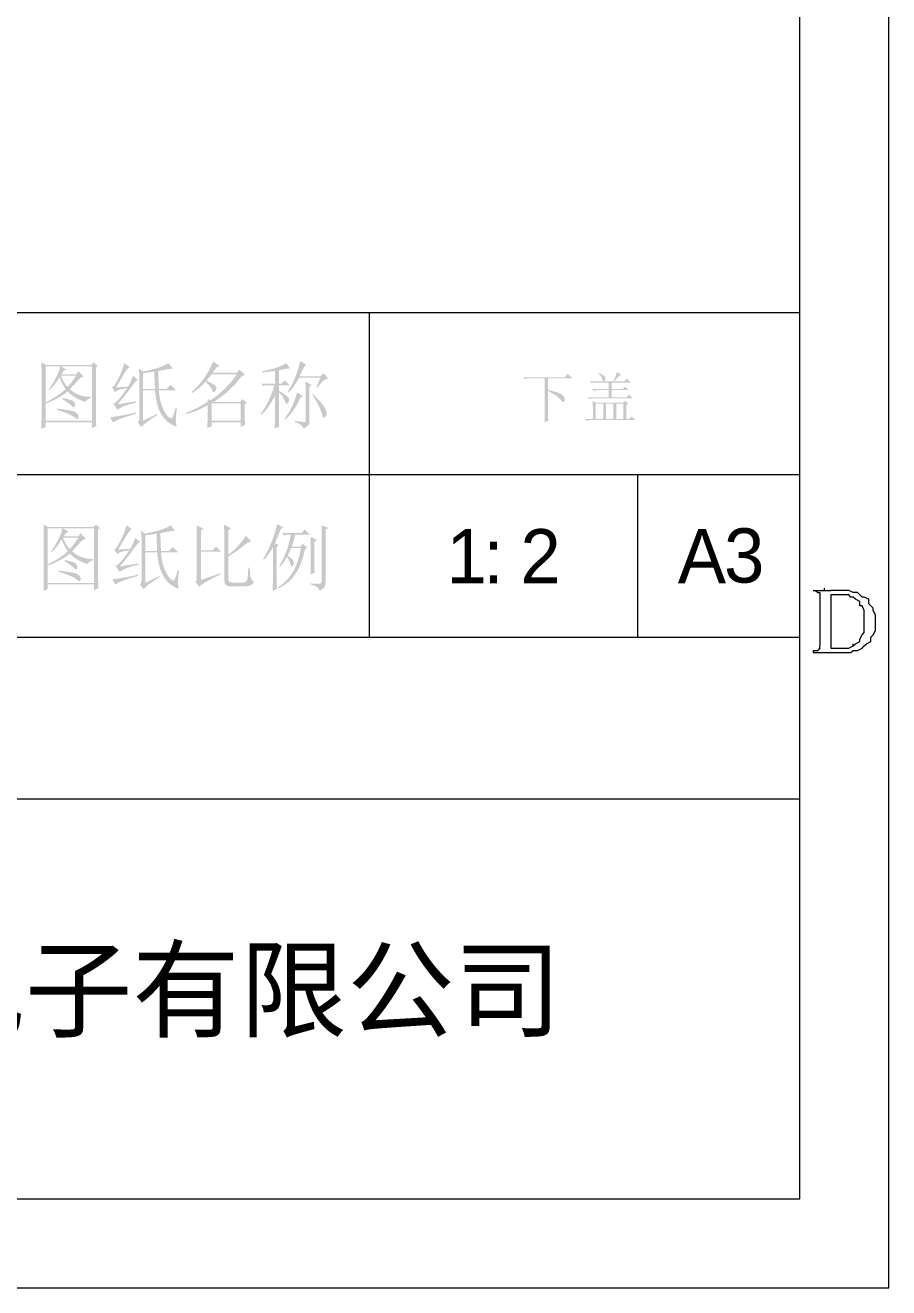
# Model space of a CAD drawing. Header units: millimetres. Extents: x 0 to 288, y 11 to 491.
# Drawn here: x 255 to 287.91, y 287.87 to 336 of the extents above; entities that cross this region are included whole.
import ezdxf

# ---------------------------------------------------------------- set-up
doc = ezdxf.new("R2010")
doc.units = ezdxf.units.MM

msp = doc.modelspace()

# ---------------------------------------------------------------- hatches: boundary and pattern name
h = msp.add_hatch(color=0)
h.paths.add_polyline_path([(257.690433, 322.94872), (257.756579, 323.014866), (257.602239, 323.147158), (257.514044, 323.047939), (255.783228, 323.047939), (255.606839, 323.147158), (255.614419, 322.925294), (255.617864, 322.728234), (255.617864, 321.063564), (255.606839, 320.611568), (255.772204, 320.677713), (255.772204, 320.865127), (257.536093, 320.865127), (257.536093, 320.633616), (257.701457, 320.721811), (257.691811, 320.909913), (257.690433, 321.118686)])
h.paths.add_polyline_path([(255.772204, 322.992818), (256.323419, 322.992818), (256.30895, 322.922538), (256.282078, 322.835721), (256.242804, 322.732368), (256.191128, 322.612479), (256.054702, 322.355475), (255.893471, 322.110873), (255.926544, 322.088825), (256.124293, 322.312756), (256.301371, 322.573894), (256.396455, 322.349963), (256.532881, 322.121897), (256.379919, 321.991673), (256.202152, 321.865582), (255.99958, 321.743626), (255.772204, 321.625804)])
h.paths.add_polyline_path([(255.772204, 320.920248), (255.772204, 321.581706), (255.997685, 321.666284), (256.211798, 321.770498), (256.415576, 321.893315), (256.610051, 322.033703), (256.758707, 321.900378), (256.922866, 321.78979), (257.101494, 321.70194), (257.293558, 321.636828), (257.312162, 321.682476), (257.351436, 321.720888), (257.41138, 321.7531), (257.491996, 321.780144), (257.491996, 321.824241), (257.247049, 321.849046), (257.033109, 321.906923), (256.850174, 321.997874), (256.698246, 322.121897), (256.862921, 322.301042), (256.99039, 322.447114), (257.097188, 322.549778), (257.216388, 322.606967), (257.028975, 322.805404), (256.929756, 322.695161), (256.378541, 322.695161), (256.461223, 322.816429), (256.55493, 322.882575), (256.345468, 322.992818), (257.536093, 322.992818), (257.536093, 320.920248)])
h.paths.add_polyline_path([(256.345468, 322.64004), (256.929756, 322.64004), (256.771971, 322.400261), (256.610051, 322.210092), (256.543905, 322.286573), (256.47776, 322.383725), (256.411614, 322.501547)])
h.paths.add_polyline_path([(256.422638, 321.791168), (256.411614, 321.747071), (256.536757, 321.667662), (256.639679, 321.595487), (256.720897, 321.53158), (256.780928, 321.476976), (256.822269, 321.437788), (256.855342, 321.428055), (256.880147, 321.448295), (256.896683, 321.499024), (256.883592, 321.606511), (256.808489, 321.680925), (256.741223, 321.706677), (256.654837, 321.73398), (256.548815, 321.762316)])
h.paths.add_polyline_path([(256.191128, 321.383269), (256.191128, 321.339172), (256.43194, 321.262605), (256.62521, 321.189655), (256.770937, 321.119805), (256.869122, 321.05254), (256.934407, 321.003017), (256.982122, 320.987083), (257.0133, 321.005256), (257.028975, 321.058052), (257.021826, 321.121011), (256.992457, 321.177252), (256.941383, 321.226259), (256.869122, 321.267514), (256.761635, 321.299553), (256.612807, 321.329525), (256.422638, 321.357431)])
h = msp.add_hatch(color=0)
h.paths.add_polyline_path([(259.488718, 320.920248), (259.488718, 322.0778), (259.940714, 322.0778), (259.972668, 321.813389), (260.018574, 321.583085), (260.077915, 321.38792), (260.150176, 321.228929), (260.230791, 321.09345), (260.323809, 320.976059), (260.429229, 320.876237), (260.547051, 320.793469), (260.650404, 320.734471), (260.720684, 320.705963), (260.757891, 320.707427), (260.762025, 320.738347), (260.739977, 320.847212), (260.734464, 320.980882), (260.744111, 321.155204), (260.778562, 321.383269), (260.72344, 321.394293), (260.665562, 321.204124), (260.624221, 321.080101), (260.603723, 321.039793), (260.57599, 321.018089), (260.542056, 321.014988), (260.502954, 321.030491), (260.454464, 321.064512), (260.40029, 321.124887), (260.340948, 321.2111), (260.276956, 321.322635), (260.21193, 321.462334), (260.157755, 321.634072), (260.11495, 321.838883), (260.08403, 322.0778), (260.745489, 322.0778), (260.536027, 322.287262), (260.381687, 322.132922), (260.08403, 322.132922), (260.061982, 322.816429), (260.260505, 322.853463), (260.418205, 322.881196), (260.535596, 322.898594), (260.613197, 322.904623), (260.458857, 323.114085), (260.256974, 323.005909), (260.034421, 322.926672), (259.774661, 322.860526), (259.477694, 322.79438), (259.323353, 322.915647), (259.338512, 322.775088), (259.345402, 322.617991), (259.345402, 320.997418), (259.324042, 320.915425), (259.29028, 320.854102), (259.422572, 320.677713), (259.510508, 320.768836), (259.642369, 320.877529), (259.818672, 321.004825), (260.039933, 321.151759), (260.028909, 321.184831)])
h.paths.add_polyline_path([(259.918666, 322.79438), (259.923489, 322.484321), (259.940714, 322.132922), (259.488718, 322.132922), (259.488718, 322.728234)])
h.paths.add_polyline_path([(258.772138, 323.114085), (258.736051, 322.991095), (258.686011, 322.853636), (258.622535, 322.701707), (258.54614, 322.535309), (258.465525, 322.383552), (258.397312, 322.276238), (258.341501, 322.214398), (258.298093, 322.199068), (258.41936, 322.011654), (258.491018, 322.066776), (258.579213, 322.105361), (258.699791, 322.133611), (258.882381, 322.165995), (258.745955, 321.972725), (258.634334, 321.822863), (258.547518, 321.71641), (258.485506, 321.653364), (258.402824, 321.591353), (258.353214, 321.570682), (258.507555, 321.339172), (258.630545, 321.417892), (258.792809, 321.489378), (258.994347, 321.554662), (259.235159, 321.614779), (259.224135, 321.658877), (258.518579, 321.548634), (258.741132, 321.812528), (258.976088, 322.121897), (259.082541, 322.268659), (259.170391, 322.378213), (259.239637, 322.45056), (259.29028, 322.4857), (259.102867, 322.629015), (259.05343, 322.498619), (259.005026, 322.387859), (258.95869, 322.295703), (258.915454, 322.221116), (258.452433, 322.188043), (258.549585, 322.34824), (258.634334, 322.489834), (258.706681, 322.612824), (258.766626, 322.71721), (258.868601, 322.872928), (258.970575, 322.970769)])
h.paths.add_polyline_path([(258.231947, 321.05254), (258.34219, 320.854102), (258.471726, 320.931961), (258.667407, 321.013955), (258.915454, 321.097326), (259.21311, 321.184831), (259.202086, 321.228929), (259.011744, 321.187588), (258.853442, 321.154515), (258.726146, 321.12971), (258.628822, 321.113173), (258.446921, 321.082857)])
h = msp.add_hatch(color=0)
h.paths.add_polyline_path([(263.249329, 322.617991), (263.370596, 322.673113), (263.161135, 322.87155), (263.061916, 322.750283), (262.135874, 322.750283), (262.290214, 322.959745), (262.411482, 323.003842), (262.157923, 323.180231), (262.000826, 322.83641), (261.794121, 322.51326), (261.56261, 322.229384), (261.3311, 322.011654), (261.364173, 321.978581), (261.553222, 322.109926), (261.739688, 322.272793), (261.923053, 322.467699), (262.102801, 322.695161), (263.061916, 322.695161), (262.851076, 322.406462), (262.598895, 322.138434), (262.326043, 321.897966), (262.069728, 321.702974), (261.948461, 321.747071), (261.948461, 321.636828), (261.561232, 321.408763), (261.132662, 321.217904), (261.143687, 321.173807), (261.558476, 321.314367), (261.948461, 321.504536), (261.948461, 321.151759), (261.947514, 321.073297), (261.945016, 320.962278), (261.941485, 320.819221), (261.937437, 320.64464), (262.102801, 320.710786), (262.102801, 320.854102), (263.205232, 320.854102), (263.205232, 320.677713), (263.370596, 320.765908), (263.359572, 321.118686), (263.359572, 321.537609), (263.447766, 321.603755), (263.271378, 321.747071), (263.183183, 321.636828), (262.179971, 321.636828), (262.456957, 321.826308), (262.725674, 322.044727), (262.985435, 322.30242)])
h.paths.add_polyline_path([(261.904364, 322.441602), (261.871291, 322.408529), (261.964394, 322.313445), (262.037344, 322.226628), (262.090657, 322.14808), (262.12485, 322.0778), (262.14664, 322.02509), (262.171014, 321.999252), (262.198489, 322.000286), (262.229581, 322.028191), (262.270922, 322.111562), (262.27919, 322.199068), (262.250079, 322.24549), (262.178593, 322.301731), (262.063699, 322.367274)])
h.paths.add_polyline_path([(262.102801, 321.581706), (263.205232, 321.581706), (263.205232, 320.920248), (262.102801, 320.920248)])
h = msp.add_hatch(color=0)
h.paths.add_polyline_path([(266.094923, 322.199068), (266.127996, 322.177019), (266.256842, 322.336871), (266.365018, 322.447114), (266.455969, 322.509126), (266.546919, 322.529797), (266.359506, 322.739259), (266.238239, 322.617991), (265.455513, 322.617991), (265.536214, 322.793863), (265.60503, 322.925294), (265.662477, 323.013316), (265.709072, 323.058963), (265.477562, 323.191255), (265.407282, 322.943208), (265.312197, 322.645552), (265.178527, 322.325847), (265.003516, 322.022679), (265.025565, 321.989606), (265.128832, 322.099332), (265.231582, 322.230762), (265.333298, 322.38493), (265.433464, 322.56287), (266.249263, 322.56287)])
h.paths.add_polyline_path([(265.687023, 320.953321), (265.679444, 320.904401), (265.659463, 320.876151), (265.623289, 320.872189), (265.547842, 320.877529), (265.43312, 320.893204), (265.279124, 320.920248), (265.2681, 320.876151), (265.399013, 320.823096), (265.488586, 320.765908), (265.551287, 320.704585), (265.609853, 320.622592), (265.718718, 320.68736), (265.786242, 320.743859), (265.818626, 320.810694), (265.830339, 320.8982), (265.830339, 322.210092), (265.918534, 322.287262), (265.675999, 322.408529), (265.678055, 322.329723), (265.680047, 322.221461), (265.68191, 322.083743), (265.683578, 321.91657), (265.684989, 321.719941), (265.686076, 321.493857), (265.686776, 321.238317)])
h.paths.add_polyline_path([(265.356294, 322.00063), (265.299795, 321.79668), (265.201954, 321.543121), (265.060705, 321.266136), (264.882249, 320.997418), (264.904298, 320.964345), (265.064581, 321.119289), (265.215045, 321.310922), (265.356208, 321.538729), (265.488586, 321.802193), (265.57678, 321.868338)])
h.paths.add_polyline_path([(265.962631, 321.945509), (265.940582, 321.912436), (266.085965, 321.673346), (266.194141, 321.471463), (266.267867, 321.293696), (266.320921, 321.140734), (266.339525, 321.07967), (266.362262, 321.044961), (266.389134, 321.036089), (266.42014, 321.05254), (266.466304, 321.110417), (266.491798, 321.184831), (266.474572, 321.283361), (266.403603, 321.427366), (266.338577, 321.521503), (266.243062, 321.638895), (266.117574, 321.780058)])
h.paths.add_polyline_path([(264.661763, 322.011654), (264.793366, 321.862826), (264.887761, 321.680925), (264.921782, 321.602377), (264.957352, 321.56517), (264.993956, 321.569304), (265.031077, 321.614779), (265.052695, 321.67903), (265.051059, 321.740181), (265.025651, 321.799264), (264.975956, 321.857314), (264.831262, 321.964112), (264.661763, 322.066776), (264.661763, 322.276238), (265.080687, 322.276238), (264.893273, 322.463651), (264.760982, 322.331359), (264.661763, 322.331359), (264.661763, 322.838477), (264.803356, 322.871464), (264.922212, 322.895666), (265.01833, 322.910566), (265.091711, 322.915647), (264.948395, 323.114085), (264.752714, 323.010043), (264.523959, 322.926672), (264.273156, 322.855703), (264.022353, 322.805404), (264.022353, 322.761307), (264.518447, 322.816429), (264.518447, 322.331359), (263.98928, 322.331359), (264.077475, 322.243165), (264.176694, 322.276238), (264.496398, 322.276238), (264.400625, 321.986161), (264.275912, 321.69195), (264.125706, 321.412208), (263.967232, 321.173807), (263.98928, 321.140734), (264.140176, 321.293524), (264.278668, 321.470085), (264.404759, 321.669384), (264.518447, 321.890387), (264.5175, 321.4582), (264.515002, 321.103527), (264.511471, 320.825336), (264.507423, 320.622592), (264.672787, 320.688738), (264.669148, 320.778138), (264.666414, 320.889242), (264.664454, 321.022051), (264.663141, 321.176563), (264.662344, 321.35278), (264.661935, 321.550701), (264.661785, 321.770325)])
h = msp.add_hatch(color=0)
h.dxf.hatch_style = 2
h.paths.add_polyline_path([(273.966891, 322.576339), (274.033037, 322.510193), (274.107451, 322.530174), (274.198401, 322.537754), (274.799226, 322.537754), (274.799226, 321.286495), (274.798365, 321.216301), (274.79647, 321.121819), (274.794575, 321.003567), (274.793714, 320.862059), (274.931517, 320.922693), (274.926694, 321.052228), (274.926005, 321.214837), (274.926005, 322.058196), (275.092403, 321.963026), (275.227796, 321.875606), (275.332182, 321.795422), (275.405563, 321.721955), (275.458273, 321.663044), (275.500647, 321.635139), (275.532687, 321.638239), (275.554391, 321.672346), (275.561281, 321.76743), (275.510293, 321.870783), (275.442253, 321.925474), (275.321502, 321.981715), (275.149075, 322.03899), (274.926005, 322.096781), (274.926005, 322.537754), (275.852047, 322.537754), (275.675658, 322.70863), (275.554391, 322.576339)])
h = msp.add_hatch(color=0)
h.paths.add_polyline_path([(277.528182, 321.567615), (277.798278, 321.567615), (277.798278, 320.988839), (277.528182, 320.988839)])
h.paths.add_polyline_path([(276.635214, 320.988839), (276.321021, 320.988839), (276.387167, 320.922693), (276.461581, 320.939918), (276.552531, 320.944741), (278.244762, 320.944741), (278.112471, 321.082545), (278.024276, 320.988839), (277.908521, 320.988839), (277.908521, 321.512493), (277.980179, 321.567615), (277.864424, 321.68337), (277.792766, 321.611712), (276.750969, 321.611712), (276.624189, 321.68337), (276.628237, 321.574849), (276.631769, 321.422921), (276.634266, 321.227584)])
h.paths.add_polyline_path([(276.739945, 321.567615), (277.032089, 321.567615), (277.032089, 320.988839), (276.739945, 320.988839)])
h.paths.add_polyline_path([(277.13682, 321.567615), (277.417939, 321.567615), (277.417939, 320.988839), (277.13682, 320.988839)])
h.paths.add_polyline_path([(276.8557, 322.752728), (276.850188, 322.725167), (276.941138, 322.614235), (276.982479, 322.532241), (277.001772, 322.466785), (277.021064, 322.421998), (276.508434, 322.421998), (276.57458, 322.355853), (276.739945, 322.377901), (277.230526, 322.377901), (277.230526, 322.129854), (276.591116, 322.129854), (276.657262, 322.063709), (276.822627, 322.091269), (277.230526, 322.091269), (277.230526, 321.815662), (276.436776, 321.815662), (276.502922, 321.749516), (276.577336, 321.769497), (276.668287, 321.777077), (278.156568, 321.777077), (278.013252, 321.91488), (277.914033, 321.815662), (277.346281, 321.815662), (277.346281, 322.091269), (277.996715, 322.091269), (277.864424, 322.223561), (277.776229, 322.129854), (277.346281, 322.129854), (277.346281, 322.377901), (278.073886, 322.377901), (277.93057, 322.521217), (277.831351, 322.421998), (277.451012, 322.421998), (277.538862, 322.530605), (277.612243, 322.608723), (277.671154, 322.656868), (277.715596, 322.675557), (277.550231, 322.785801), (277.504756, 322.620436), (277.417939, 322.421998), (277.065162, 322.421998), (277.118216, 322.501925), (277.109259, 322.581851), (277.078167, 322.620178), (277.025887, 322.661088), (276.951904, 322.705099)])
h = msp.add_hatch(color=0)
h.paths.add_polyline_path([(257.773914, 316.768223), (257.84006, 316.834369), (257.68572, 316.966661), (257.597526, 316.867442), (255.86671, 316.867442), (255.690321, 316.966661), (255.6979, 316.744796), (255.701345, 316.547737), (255.701345, 314.883067), (255.690321, 314.43107), (255.855685, 314.497216), (255.855685, 314.684629), (257.619574, 314.684629), (257.619574, 314.453119), (257.784939, 314.541313), (257.775293, 314.729416), (257.773914, 314.938188)])
h.paths.add_polyline_path([(255.855685, 316.81232), (256.406901, 316.81232), (256.392431, 316.74204), (256.365559, 316.655224), (256.326285, 316.551871), (256.274609, 316.431982), (256.138183, 316.174978), (255.976953, 315.930376), (256.010026, 315.908327), (256.207774, 316.132258), (256.384852, 316.393397), (256.479937, 316.169465), (256.616362, 315.9414), (256.4634, 315.811176), (256.285633, 315.685085), (256.083062, 315.563129), (255.855685, 315.445306)])
h.paths.add_polyline_path([(255.855685, 314.739751), (255.855685, 315.401209), (256.081167, 315.485786), (256.295279, 315.59), (256.499057, 315.712818), (256.693533, 315.853206), (256.842188, 315.71988), (257.006347, 315.609293), (257.184975, 315.521443), (257.377039, 315.456331), (257.395643, 315.501978), (257.434917, 315.540391), (257.494862, 315.572603), (257.575477, 315.599647), (257.575477, 315.643744), (257.330531, 315.668549), (257.11659, 315.726426), (256.933656, 315.817377), (256.781727, 315.9414), (256.946403, 316.120545), (257.073871, 316.266617), (257.180669, 316.369281), (257.299869, 316.42647), (257.112456, 316.624907), (257.013237, 316.514664), (256.462022, 316.514664), (256.544704, 316.635931), (256.638411, 316.702077), (256.428949, 316.81232), (257.619574, 316.81232), (257.619574, 314.739751)])
h.paths.add_polyline_path([(256.428949, 316.459542), (257.013237, 316.459542), (256.855452, 316.219764), (256.693533, 316.029595), (256.627387, 316.106076), (256.561241, 316.203227), (256.495095, 316.32105)])
h.paths.add_polyline_path([(256.506119, 315.610671), (256.495095, 315.566574), (256.620238, 315.487164), (256.72316, 315.41499), (256.804378, 315.351083), (256.864409, 315.296478), (256.90575, 315.25729), (256.938823, 315.247558), (256.963628, 315.267798), (256.980164, 315.318527), (256.967073, 315.426014), (256.89197, 315.500428), (256.824705, 315.52618), (256.738319, 315.553482), (256.632296, 315.581818)])
h.paths.add_polyline_path([(256.274609, 315.202772), (256.274609, 315.158674), (256.515421, 315.082107), (256.708691, 315.009157), (256.854418, 314.939308), (256.952604, 314.872042), (257.017888, 314.822519), (257.065603, 314.806586), (257.096781, 314.824759), (257.112456, 314.877555), (257.105308, 314.940514), (257.075938, 314.996755), (257.024865, 315.045761), (256.952604, 315.087016), (256.845117, 315.119056), (256.696289, 315.149028), (256.506119, 315.176933)])
h = msp.add_hatch(color=0)
h.paths.add_polyline_path([(259.572199, 314.739751), (259.572199, 315.897303), (260.024196, 315.897303), (260.056149, 315.632892), (260.102055, 315.402587), (260.161397, 315.207423), (260.233658, 315.048431), (260.314273, 314.912953), (260.40729, 314.795561), (260.51271, 314.69574), (260.630533, 314.612971), (260.733885, 314.553974), (260.804165, 314.525466), (260.841372, 314.52693), (260.845506, 314.55785), (260.823458, 314.666715), (260.817946, 314.800384), (260.827592, 314.974706), (260.862043, 315.202772), (260.806921, 315.213796), (260.749044, 315.023627), (260.707703, 314.899603), (260.687204, 314.859296), (260.659471, 314.837592), (260.625537, 314.834491), (260.586435, 314.849994), (260.537946, 314.884014), (260.483771, 314.944389), (260.42443, 315.030603), (260.360437, 315.142138), (260.295411, 315.281837), (260.241237, 315.453575), (260.198431, 315.658386), (260.167512, 315.897303), (260.82897, 315.897303), (260.619508, 316.106765), (260.465168, 315.952424), (260.167512, 315.952424), (260.145463, 316.635931), (260.343987, 316.672966), (260.501686, 316.700699), (260.619078, 316.718097), (260.696678, 316.724126), (260.542338, 316.933588), (260.340455, 316.825412), (260.117902, 316.746174), (259.858142, 316.680029), (259.561175, 316.613883), (259.406835, 316.73515), (259.421993, 316.59459), (259.428883, 316.437494), (259.428883, 314.816921), (259.407524, 314.734928), (259.373762, 314.673605), (259.506053, 314.497216), (259.593989, 314.588339), (259.72585, 314.697032), (259.902153, 314.824328), (260.123414, 314.971261), (260.11239, 315.004334)])
h.paths.add_polyline_path([(260.002147, 316.613883), (260.00697, 316.303824), (260.024196, 315.952424), (259.572199, 315.952424), (259.572199, 316.547737)])
h.paths.add_polyline_path([(258.855619, 316.933588), (258.819532, 316.810598), (258.769492, 316.673138), (258.706016, 316.52121), (258.629621, 316.354812), (258.549006, 316.203055), (258.480793, 316.09574), (258.424982, 316.033901), (258.381574, 316.01857), (258.502842, 315.831157), (258.5745, 315.886279), (258.662694, 315.924864), (258.783272, 315.953113), (258.965862, 315.985497), (258.829437, 315.792227), (258.717816, 315.642366), (258.630999, 315.535912), (258.568987, 315.472867), (258.486305, 315.410855), (258.436696, 315.390185), (258.591036, 315.158674), (258.714026, 315.237395), (258.87629, 315.308881), (259.077828, 315.374165), (259.31864, 315.434282), (259.307616, 315.478379), (258.60206, 315.368136), (258.824613, 315.632031), (259.059569, 315.9414), (259.166022, 316.088161), (259.253872, 316.197715), (259.323119, 316.270062), (259.373762, 316.305202), (259.186348, 316.448518), (259.136911, 316.318121), (259.088508, 316.207361), (259.042171, 316.115205), (258.998935, 316.040619), (258.535914, 316.007546), (258.633066, 316.167743), (258.717816, 316.309336), (258.790163, 316.432326), (258.850107, 316.536713), (258.952082, 316.692431), (259.054057, 316.790272)])
h.paths.add_polyline_path([(258.315428, 314.872042), (258.425671, 314.673605), (258.555207, 314.751464), (258.750888, 314.833457), (258.998935, 314.916829), (259.296592, 315.004334), (259.285567, 315.048431), (259.095226, 315.00709), (258.936924, 314.974017), (258.809627, 314.949213), (258.712303, 314.932676), (258.530402, 314.902359)])
h = msp.add_hatch(color=0)
h.paths.add_polyline_path([(261.535848, 316.194959), (261.535848, 314.927164), (261.524135, 314.83139), (261.491751, 314.772824), (261.624043, 314.585411), (261.736784, 314.682734), (261.909986, 314.793494), (262.144166, 314.918724), (262.439842, 315.059456), (262.428817, 315.103553), (261.690189, 314.849994), (261.690189, 315.930376), (262.46189, 315.930376), (262.274477, 316.117789), (262.142185, 315.985497), (261.690189, 315.985497), (261.690189, 316.724126), (261.789408, 316.81232), (261.524824, 316.933588), (261.528872, 316.794923), (261.532403, 316.626285), (261.534901, 316.426642)])
h.paths.add_polyline_path([(262.583158, 316.382372), (262.583158, 314.816921), (262.597799, 314.726057), (262.642413, 314.660514), (262.718033, 314.620809), (262.825692, 314.607459), (263.398956, 314.607459), (263.505754, 314.618483), (263.591881, 314.646044), (263.657338, 314.697032), (263.718661, 314.772824), (263.640802, 314.834835), (263.591881, 314.938188), (263.574225, 315.006229), (263.562254, 315.093907), (263.55545, 315.200188), (263.553296, 315.324039), (263.498175, 315.324039), (263.489734, 315.152301), (263.48026, 315.016736), (263.468719, 314.916312), (263.454078, 314.849994), (263.405846, 314.77558), (263.33281, 314.750775), (262.880814, 314.750775), (262.816563, 314.759043), (262.771949, 314.783848), (262.745938, 314.825189), (262.737498, 314.883067), (262.737498, 315.742963), (263.043422, 315.942089), (263.283201, 316.128813), (263.379147, 316.206328), (263.467858, 316.265239), (263.548301, 316.305547), (263.619442, 316.327251), (263.398956, 316.536713), (263.303872, 316.384439), (263.150909, 316.194959), (262.956606, 315.991699), (262.737498, 315.809108), (262.737498, 316.73515), (262.847741, 316.823345), (262.572133, 316.955636), (262.579712, 316.689675)])
h = msp.add_hatch(color=0)
h.paths.add_polyline_path([(265.660262, 316.01857), (265.748456, 316.084716), (265.572067, 316.228032), (265.483873, 316.117789), (265.153144, 316.117789), (265.198791, 316.26455), (265.237204, 316.390641), (265.269416, 316.49606), (265.29646, 316.58081), (265.836651, 316.58081), (265.649237, 316.768223), (265.516946, 316.635931), (264.778317, 316.635931), (264.866512, 316.547737), (264.96573, 316.58081), (265.120071, 316.58081), (265.075284, 316.349988), (264.993291, 316.057155), (264.861, 315.722292), (264.679098, 315.379161), (264.712171, 315.357112), (264.861, 315.548659), (264.976755, 315.731938), (265.059437, 315.579665), (265.109046, 315.439794), (265.12765, 315.385017), (265.150388, 315.361246), (265.177259, 315.368481), (265.208265, 315.406721), (265.241338, 315.505251), (265.208265, 315.599647), (265.122138, 315.685774), (264.998803, 315.776036), (265.064949, 315.906949), (265.131095, 316.062667), (265.505921, 316.062667), (265.428751, 315.714713), (265.335045, 315.42877), (265.214466, 315.179345), (265.064949, 314.954725), (264.87478, 314.750775), (264.635001, 314.563362), (264.65705, 314.530289), (264.869268, 314.657758), (265.048413, 314.78936), (265.127994, 314.865841), (265.209643, 314.962993), (265.293359, 315.080815), (265.379142, 315.219308), (265.458724, 315.377524), (265.532104, 315.563129), (265.599284, 315.776638)])
h.paths.add_polyline_path([(266.013039, 315.577598), (266.013039, 316.294178), (266.112258, 316.382372), (265.869723, 316.492615), (265.880748, 316.150862), (265.880748, 315.533501), (265.8798, 315.456934), (265.877303, 315.350911), (265.873771, 315.214916), (265.869723, 315.048431), (266.024064, 315.125601), (266.01769, 315.280717), (266.014418, 315.40741), (266.013212, 315.506198)])
h.paths.add_polyline_path([(266.299671, 316.437494), (266.299671, 314.816921), (266.293642, 314.767053), (266.276245, 314.732172), (266.248512, 314.710726), (266.211477, 314.701166), (266.086765, 314.7053), (265.891772, 314.717702), (265.891772, 314.673605), (266.023116, 314.634331), (266.119837, 314.582654), (266.182452, 314.518576), (266.211477, 314.442095), (266.315863, 314.494891), (266.389244, 314.570941), (266.431619, 314.670763), (266.442987, 314.794872), (266.442987, 316.768223), (266.542206, 316.834369), (266.288647, 316.944612), (266.296226, 316.655913)])
h.paths.add_polyline_path([(264.425539, 314.43107), (264.590904, 314.50824), (264.581258, 314.728037), (264.57988, 314.927164), (264.57988, 316.106765), (264.65705, 316.183935), (264.513734, 316.250081), (264.546807, 316.333883), (264.596416, 316.453341), (264.662562, 316.608973), (264.745244, 316.801296), (264.833439, 316.856417), (264.590904, 316.977685), (264.568253, 316.868131), (264.533715, 316.737906), (264.48781, 316.587011), (264.431052, 316.415445), (264.273266, 316.036485), (264.061737, 315.63272), (264.09481, 315.610671), (264.165263, 315.693267), (264.245016, 315.800151), (264.335106, 315.930806), (264.436564, 316.084716), (264.436564, 314.949213), (264.435616, 314.858176), (264.433119, 314.741818), (264.429587, 314.599622)])

# ---------------------------------------------------------------- linework, layer by layer
at = {"color": 0, "lineweight": 0}
for points in [[(0.044986, 491.405334), (0.044986, 287.866667), (287.911653, 287.866667)], [(287.911653, 287.866667), (287.911653, 491.405334)], [(284.524986, 291.253334), (284.524986, 488.018667)], [(284.524986, 325.035334), (174.796986, 325.035334), (174.796986, 291.253334)], [(268.099653, 325.035334), (268.099653, 312.674001)], [(284.524986, 318.854667), (174.796986, 318.854667)], [(278.34432, 312.674001), (278.34432, 318.854667)], [(285.032986, 314.452001), (285.117653, 314.452001), (285.20232, 314.367334), (285.286986, 314.367334), (285.286986, 314.282667), (285.286986, 314.198001)], [(285.032986, 314.452001), (285.45632, 314.452001), (285.71032, 314.452001)], [(285.45632, 314.452001), (285.45632, 314.536667)], [(286.556986, 314.367334), (286.387653, 314.452001), (286.302986, 314.452001), (286.048986, 314.452001), (285.96432, 314.452001), (285.71032, 314.452001)], [(286.98032, 314.198001), (286.895653, 314.198001), (286.810986, 314.282667), (286.72632, 314.367334), (286.641653, 314.367334), (286.556986, 314.367334)], [(285.286986, 314.198001), (285.286986, 312.420001), (285.286986, 312.335334)], [(286.387653, 314.282667), (286.21832, 314.282667), (286.048986, 314.282667), (285.879653, 314.282667), (285.71032, 314.282667)], [(285.71032, 314.282667), (285.71032, 312.335334), (285.71032, 312.250667)], [(286.47232, 314.198001), (286.387653, 314.282667)], [(286.641653, 314.113334), (286.556986, 314.198001), (286.47232, 314.198001)], [(286.810986, 313.859334), (286.810986, 314.028667), (286.641653, 314.113334)], [(286.895653, 313.859334), (286.810986, 313.859334)], [(286.98032, 313.436001), (286.98032, 313.605334), (286.98032, 313.690001), (286.895653, 313.859334)], [(287.149653, 314.113334), (286.98032, 314.198001)], [(287.149653, 313.944001), (287.149653, 314.113334)], [(287.318986, 313.774667), (287.23432, 313.859334), (287.149653, 313.944001)], [(286.98032, 312.843334), (286.98032, 312.928001), (286.98032, 313.097334), (286.98032, 313.266667), (286.98032, 313.436001)], [(287.403653, 313.520667), (287.318986, 313.690001), (287.318986, 313.774667)], [(287.318986, 312.758667), (287.403653, 312.928001), (287.403653, 313.012667), (287.403653, 313.182001), (287.403653, 313.266667), (287.403653, 313.520667)], [(174.796986, 312.674001), (284.524986, 312.674001)], [(286.302986, 312.250667), (286.387653, 312.250667), (286.556986, 312.335334), (286.641653, 312.420001), (286.810986, 312.504667), (286.810986, 312.589334), (286.895653, 312.758667), (286.98032, 312.843334)], [(286.556986, 312.335334), (286.556986, 312.420001)], [(286.72632, 312.166001), (286.895653, 312.250667), (286.98032, 312.335334), (287.064986, 312.420001), (287.23432, 312.504667), (287.23432, 312.674001)], [(287.23432, 312.674001), (287.318986, 312.758667)], [(285.032986, 312.166001), (285.117653, 312.166001), (285.20232, 312.166001)], [(285.032986, 312.166001), (285.032986, 312.081334)], [(285.032986, 312.081334), (286.302986, 312.081334)], [(285.286986, 312.250667), (285.20232, 312.166001)], [(285.286986, 312.250667), (285.286986, 312.335334)], [(285.71032, 312.250667), (285.794986, 312.250667), (285.879653, 312.250667), (286.048986, 312.250667), (286.21832, 312.250667), (286.302986, 312.250667)], [(286.302986, 312.081334), (286.47232, 312.081334), (286.556986, 312.166001), (286.72632, 312.166001)], [(284.524986, 306.493334), (174.796986, 306.493334)], [(6.81832, 291.253334), (284.524986, 291.253334)]]:
    msp.add_lwpolyline(points, dxfattribs=at)

# ---------------------------------------------------------------- texts
at = {"color": 0, "char_height": 2.066883, "attachment_point": 7}
for s, insert in [('{\\fËÎÌå+FPEF|b0|i0|c0;1}', (271.048875, 314.720112)), ('{\\fËÎÌå+FPEF|b0|i0|c0;2}', (273.871097, 314.720112)), ('{\\fËÎÌå+FPEF|b0|i0|c0;A}', (279.86832, 314.720112)), ('{\\fËÎÌå+FPEF|b0|i0|c0;3}', (281.632209, 314.720112)), ('{\\fËÎÌå+FPEF|b0|i0|c0;:}', (272.459986, 314.720112))]:
    msp.add_mtext(s, dxfattribs=dict(at, insert=insert))
at = {"insert": (230.433593, 300.730186), "char_height": 3, "width": 75.5863197, "attachment_point": 1}
msp.add_mtext('{\\fSimSun|b0|i0|c134|p2;深圳奧姆科电子有限公司}', dxfattribs=at)

doc.saveas('drawing.dxf')
